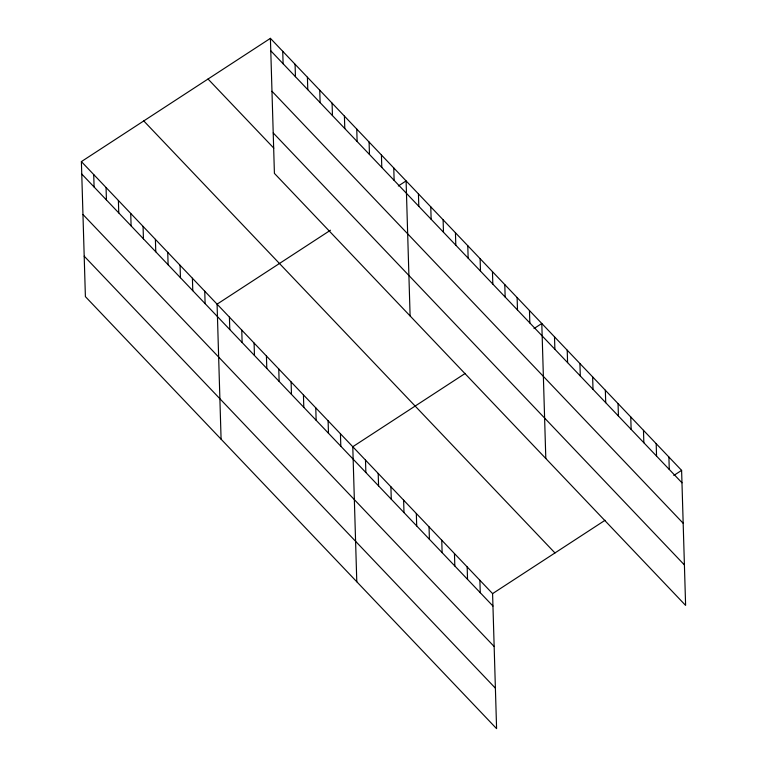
<?xml version="1.0" encoding="UTF-8"?>
<svg xmlns="http://www.w3.org/2000/svg" width="767" height="767" viewBox="0 0 767 767"><rect width="100%" height="100%" fill="white"/><g stroke="black" fill="none" stroke-linecap="round" stroke-linejoin="round"><path stroke-width="1.15" d="M81.388 161.597L492.587 593.62L496.594 728.65L85.396 296.628L81.388 161.597L270.406 38.35L681.604 470.372L685.612 605.403L274.413 173.38L270.406 38.35M330.491 230.215L217.08 304.163L221.088 439.194M398.303 185.998L406.098 180.916L410.105 315.946M465.243 373.395L352.782 446.73L356.789 581.76M534.005 328.564L541.799 323.482L545.807 458.513M492.587 593.62L605.058 520.285M673.809 475.454L681.604 470.372M270.77 50.785L681.978 482.807M271.969 91.244L683.176 523.267M273.215 132.931L684.413 564.943M208.03 79.02L273.819 148.146M143.765 120.927L554.963 552.949M81.753 174.032L492.96 606.055M82.961 214.492L494.159 646.514M84.197 256.178L495.396 688.191M668.901 457.017L669.265 469.452M656.188 443.662L656.552 456.106M643.475 430.306L643.849 442.751M630.762 416.96L631.136 429.395M618.058 403.605L618.423 416.04M605.345 390.25L605.719 402.694M592.632 376.894L593.006 389.339M579.929 363.548L580.293 375.983M567.216 350.193L567.59 362.628M554.503 336.838L554.877 349.273M529.46 310.52L529.834 322.965M517.121 297.558L517.495 310.002M504.791 284.605L505.156 297.04M492.452 271.643L492.826 284.078M480.113 258.68L480.487 271.115M479.883 580.264L480.247 592.709M467.784 245.718L468.148 258.163M467.17 566.909L467.534 579.353M455.445 232.756L455.809 245.2M454.457 553.563L454.831 565.998M443.105 219.803L443.479 232.238M441.754 540.208L442.118 552.643M430.776 206.841L431.14 219.276M429.041 526.852L429.405 539.287M418.437 193.878L418.801 206.313M416.328 513.497L416.702 525.941M393.768 167.954L394.133 180.398M403.624 500.142L403.988 512.586M381.429 154.992L381.793 167.436M390.911 486.796L391.275 499.231M369.09 142.039L369.464 154.474M378.198 473.44L378.572 485.875M356.76 129.077L357.125 141.511M365.495 460.085L365.859 472.52M344.421 116.114L344.786 128.549M332.082 103.152L332.456 115.596M340.443 433.767L340.816 446.212M319.743 90.19L320.117 102.634M328.103 420.815L328.477 433.25M307.414 77.227L307.778 89.672M315.774 407.852L316.138 420.287M295.074 64.275L295.448 76.71M303.435 394.89L303.809 407.325M282.735 51.312L283.109 63.747M291.096 381.928L291.47 394.372M278.766 368.965L279.13 381.41M266.427 356.003L266.801 368.448M254.088 343.05L254.462 355.485M241.758 330.088L242.123 342.523M229.419 317.126L229.793 329.561M204.751 291.201L205.115 303.646M192.412 278.239L192.776 290.683M180.072 265.286L180.446 277.721M167.743 252.324L168.107 264.759M155.404 239.362L155.768 251.797M143.065 226.399L143.439 238.844M130.735 213.437L131.099 225.881M118.396 200.484L118.76 212.919M106.057 187.522L106.431 199.957M93.718 174.56L94.092 186.995"/></g></svg>
